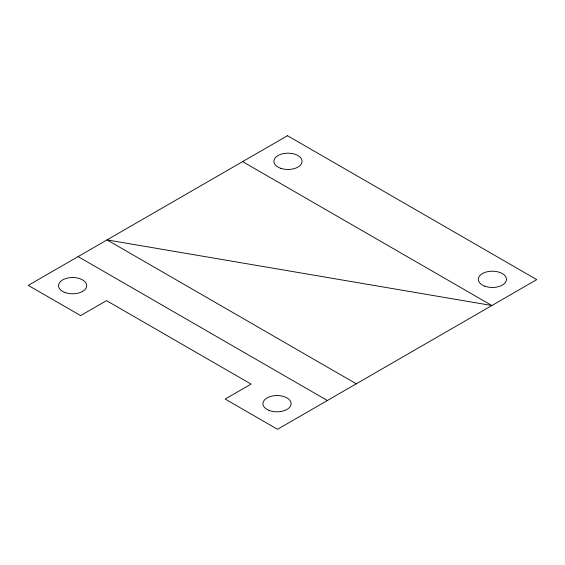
<?xml version="1.0" encoding="UTF-8"?>
<svg xmlns="http://www.w3.org/2000/svg" width="565" height="565" viewBox="0 0 565 565"><rect width="100%" height="100%" fill="white"/><g stroke="black" fill="none" stroke-linecap="round" stroke-linejoin="round"><path stroke-width="0.85" d="M242.618 161.611L491.882 305.524L107.018 239.899L356.282 383.812M78.104 256.595L327.368 400.507M287.486 135.713L28.25 285.382L80.597 315.602L106.517 300.629L251.093 384.101L225.167 399.067L277.514 429.287L536.75 279.619L287.486 135.713M484.544 286.102A14.104 8.143 0 0 0 506.452 279.866A14.104 8.143 0 0 0 486.147 272.033A14.104 8.143 0 0 0 484.544 286.102M280.932 168.377A14.104 8.143 0 0 0 302.084 161.329A14.104 8.143 0 0 0 280.932 154.273A14.104 8.143 0 0 0 280.932 168.377M65.568 292.719A14.104 8.143 0 0 0 86.72 285.664A14.104 8.143 0 0 0 65.568 278.616A14.104 8.143 0 0 0 65.568 292.719M269.18 410.444A14.104 8.143 0 0 0 291.088 404.208A14.104 8.143 0 0 0 270.776 396.376A14.104 8.143 0 0 0 269.18 410.444"/></g></svg>
